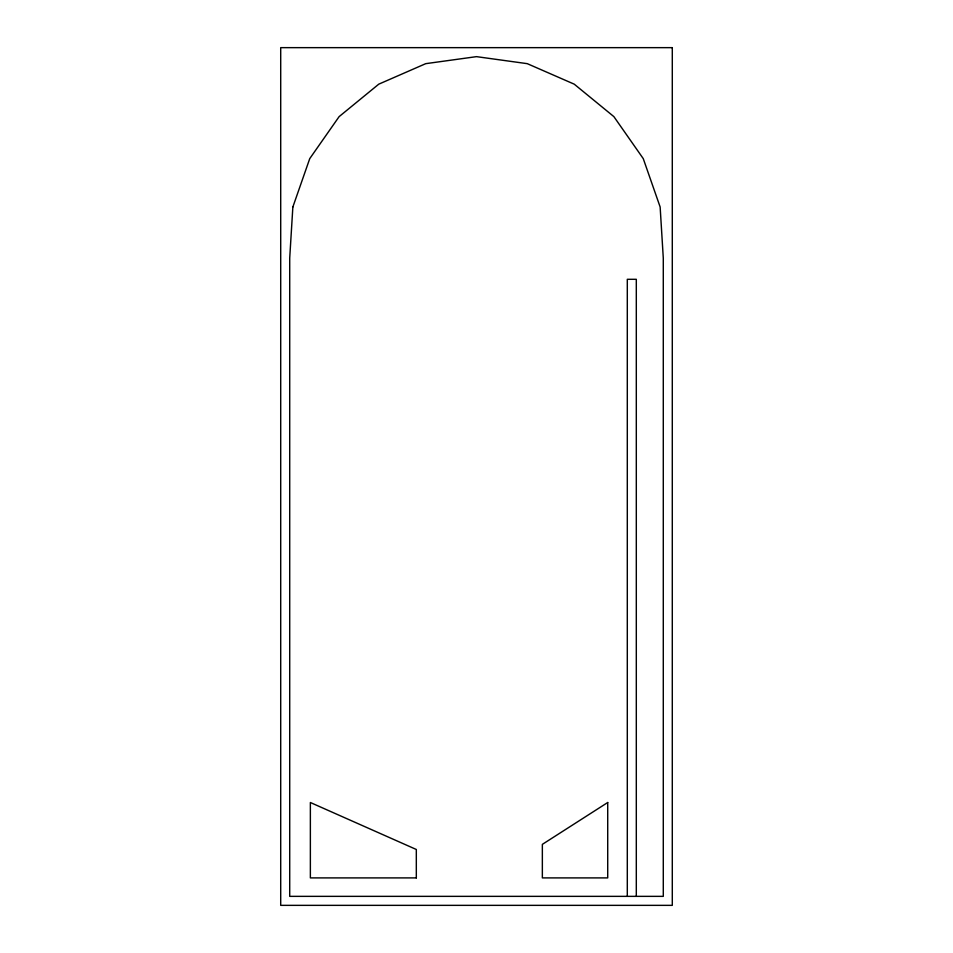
<?xml version="1.0" encoding="UTF-8"?>
<svg xmlns="http://www.w3.org/2000/svg" width="953" height="953" viewBox="0 0 953 953"><rect width="100%" height="100%" fill="white"/><g stroke="black" fill="none" stroke-linecap="round" stroke-linejoin="round"><path stroke-width="1.43" d="M636.306 896.356L636.306 279.3L627.3 279.3L627.3 896.356M292.857 206.992L289.712 258.144L289.712 896.356L663.288 896.356L663.288 258.144L660.143 206.992L643.251 158.615L613.875 116.623L574.23 84.162L527.259 63.66L476.5 56.644L425.741 63.66L378.77 84.162L339.125 116.623L309.749 158.615L292.857 206.992M607.716 802.509L542.352 844.358L542.352 877.904L607.716 877.904L607.716 802.509M672.294 47.65L280.706 47.65L280.706 905.35L672.294 905.35L672.294 47.65M416.318 877.904L310.368 877.904L310.368 802.509L416.318 849.48L416.318 877.904"/></g></svg>
